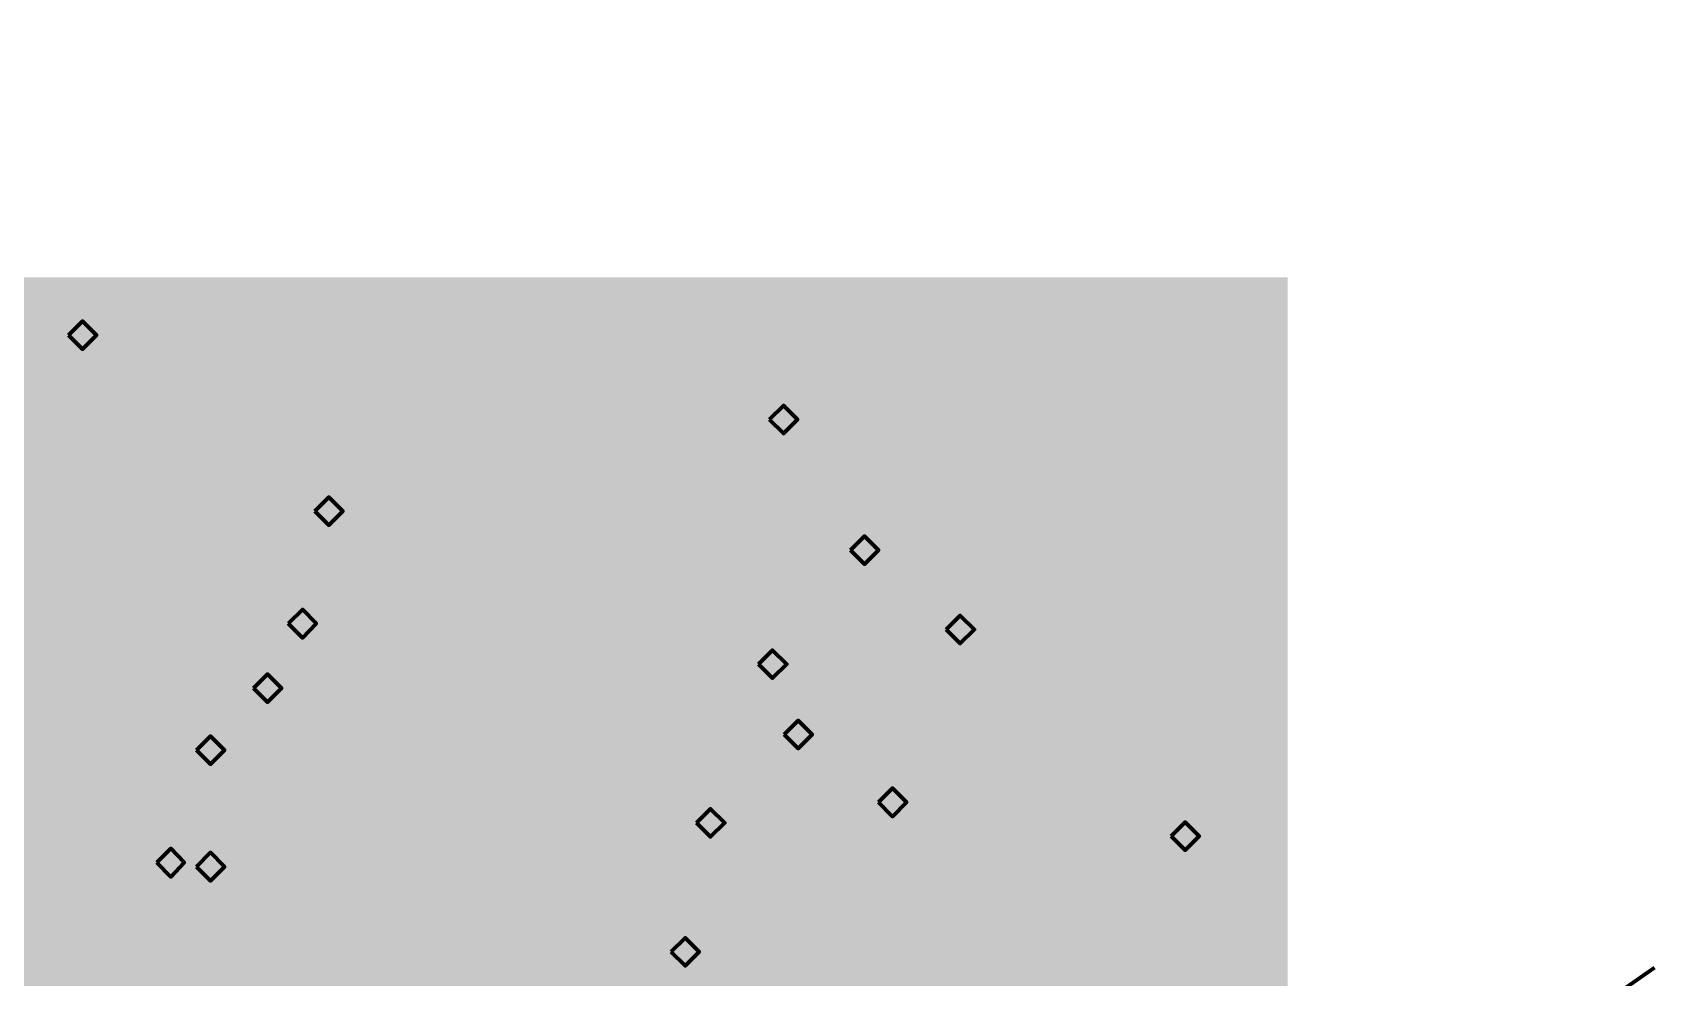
# Model space of a CAD drawing. Header units: inches. Extents: x 0 to 458, y -2 to 321.
# Drawn here: x 294.5 to 458, y 225.6 to 320.8 of the extents above; entities that cross this region are included whole.
import ezdxf

# ---------------------------------------------------------------- set-up
doc = ezdxf.new("R2010")
doc.units = ezdxf.units.IN
doc.header["$MEASUREMENT"] = 0
doc.layers.add('H', color=7, linetype='CONTINUOUS', lineweight=100)
doc.layers.add('P', color=250, linetype='CONTINUOUS', lineweight=100)

msp = doc.modelspace()

# ---------------------------------------------------------------- hatches: boundary and pattern name
at = {"layer": 'H', "linetype": 'Continuous'}
for color, points in [(7, [(-0.17, 296.17), (421, 296.17), (421, -1.83), (-0.17, -1.83)]), (0, [(298.08, 290.33), (299.5, 288.92), (300.92, 290.33), (299.5, 291.75)]), (0, [(302, 288.17), (301.92, 287.67), (301.67, 287.33), (301.33, 287.08), (300.83, 286.92), (300.25, 287), (299.83, 287.17), (299.83, 287.67), (299.92, 287.67), (300, 287.58), (300.25, 287.5), (300.5, 287.42), (300.83, 287.33), (301.08, 287.42), (301.33, 287.58), (301.5, 287.83), (301.5, 288.17), (301.5, 288.5), (301.33, 288.75), (301.08, 288.83), (300.75, 288.92), (300.33, 288.83), (300, 288.83), (300, 290.67), (302, 290.67), (302, 290.25), (300.5, 290.25), (300.5, 289.25), (300.67, 289.33), (300.83, 289.33), (301.25, 289.25), (301.67, 289.08), (301.92, 288.75), (302, 288.17), (304.25, 289.83), (304.08, 290.25), (303.67, 290.42), (303.25, 290.25), (303.08, 289.83), (303.17, 289.58), (303.42, 289.33), (303.67, 289.25), (303.92, 289.08), (304.25, 289.42), (304.25, 289.83), (302, 288.17), (304.33, 288), (304.25, 288.33), (303.92, 288.67), (303.67, 288.75), (303.42, 288.83), (303.08, 288.5), (303, 288.08), (303.17, 287.5), (303.67, 287.33), (304.17, 287.5), (304.33, 288), (302, 288.17), (303.67, 286.92), (303.17, 287), (302.83, 287.25), (302.58, 287.58), (302.5, 288), (302.67, 288.58), (303.08, 289), (302.67, 289.33), (302.58, 289.83), (302.92, 290.5), (303.67, 290.75), (304.5, 290.5), (304.75, 289.83), (304.67, 289.33), (304.25, 289), (304.67, 288.58), (304.83, 288.08), (304.5, 287.25), (303.67, 286.92), (302, 288.17), (306.08, 287), (305.5, 287), (305.5, 287.75), (306.08, 287.75), (306.08, 287), (302, 288.17), (309.17, 288.25), (309.08, 287.67), (308.83, 287.25), (308.5, 287), (308, 286.92), (307.58, 287), (307.25, 287.25), (306.92, 287.83), (306.83, 288.67), (306.92, 289.5), (307.25, 290.17), (307.75, 290.58), (308.5, 290.75), (308.67, 290.75), (308.92, 290.67), (308.92, 290.25), (308.83, 290.25), (308.67, 290.33), (308.42, 290.33), (307.67, 290), (307.33, 289.08), (307.67, 289.33), (308.08, 289.33), (308.5, 289.33), (308.83, 289.17), (309.08, 288.75), (309.17, 288.25), (302, 288.17), (308.67, 288.17), (308.67, 288.58), (308.42, 288.83), (308.25, 288.92), (308, 289), (307.67, 288.92), (307.33, 288.75), (307.33, 288.67), (307.33, 288.5), (307.42, 287.92), (307.58, 287.58), (307.83, 287.42), (308, 287.33), (308.5, 287.58), (308.67, 288.17), (302, 288.17), (310.67, 290.33), (310.33, 290.33), (310.08, 290.25), (309.92, 290.08), (309.75, 290), (309.75, 290.5), (310.17, 290.67), (310.67, 290.75), (311.08, 290.75), (311.42, 290.58), (311.67, 290.25), (311.75, 289.92), (311.58, 289.33), (311.08, 289.08), (311.08, 289), (311.33, 288.92), (311.58, 288.75), (311.75, 288.5), (311.83, 288.08), (311.75, 287.67), (311.5, 287.25), (311.08, 287), (310.58, 286.92), (310.08, 287), (309.58, 287.17), (309.58, 287.67), (309.67, 287.67), (310.08, 287.5), (310.58, 287.33), (310.92, 287.42), (311.17, 287.58), (311.25, 287.83), (311.33, 288.17), (311.25, 288.5), (311.08, 288.67), (310.83, 288.75), (310.58, 288.83), (310.33, 288.83), (310.33, 289.25), (310.5, 289.25), (311.08, 289.33), (311.25, 289.83), (311.25, 290.08), (311.08, 290.25), (310.83, 290.33), (310.67, 290.33)]), (0, [(372.58, 284.25), (372.5, 283.75), (372.33, 283.33), (371.92, 283.08), (371.42, 283), (370.92, 283), (370.42, 283.17), (370.42, 283.67), (370.5, 283.67), (370.67, 283.58), (370.83, 283.5), (371.17, 283.42), (371.42, 283.42), (371.67, 283.42), (371.92, 283.67), (372.08, 283.92), (372.08, 284.25), (372.08, 284.58), (371.92, 284.75), (371.67, 284.92), (371.33, 284.92), (370.92, 284.92), (370.58, 284.83), (370.58, 286.75), (372.58, 286.75), (372.58, 286.25), (371.08, 286.25), (371.08, 285.33), (371.25, 285.33), (371.42, 285.33), (371.83, 285.25), (372.25, 285.08), (372.5, 284.75), (372.58, 284.25), (374.92, 285.83), (374.75, 286.25), (374.25, 286.42), (373.83, 286.33), (373.67, 285.92), (373.75, 285.58), (374, 285.33), (374.25, 285.25), (374.5, 285.17), (374.83, 285.5), (374.92, 285.83), (372.58, 284.25), (374.92, 284), (374.83, 284.42), (374.5, 284.67), (374.33, 284.75), (374, 284.92), (373.67, 284.58), (373.58, 284.08), (373.75, 283.58), (374.25, 283.33), (374.75, 283.5), (374.92, 284), (372.58, 284.25), (374.25, 283), (373.75, 283.08), (373.42, 283.25), (373.17, 283.67), (373.08, 284.08), (373.25, 284.58), (373.67, 285), (373.33, 285.33), (373.17, 285.83), (373.5, 286.5), (374.25, 286.83), (375.08, 286.5), (375.33, 285.83), (375.25, 285.42), (374.83, 285), (375.33, 284.67), (375.5, 284.08), (375.08, 283.25), (374.25, 283), (372.58, 284.25), (376.67, 283.08), (376.08, 283.08), (376.08, 283.75), (376.67, 283.75), (376.67, 283.08), (372.58, 284.25), (379.83, 284.33), (379.42, 284.33), (379.42, 283.08), (378.92, 283.08), (378.92, 284.33), (377.33, 284.33), (377.33, 284.83), (378.92, 286.75), (379.42, 286.75), (379.42, 284.67), (379.83, 284.67), (379.83, 284.33), (372.58, 284.25), (378.92, 284.67), (378.92, 286.17), (377.67, 284.67), (378.92, 284.67), (372.58, 284.25), (382, 285.25), (381.92, 285.83), (381.75, 286.17), (381.5, 286.33), (381.33, 286.42), (380.83, 286.17), (380.67, 285.58), (380.67, 285.17), (380.92, 284.92), (381.08, 284.83), (381.33, 284.75), (381.67, 284.83), (382, 285), (382, 285.08), (382, 285.25), (372.58, 284.25), (380.17, 285.5), (380.25, 286.08), (380.5, 286.42), (380.83, 286.67), (381.33, 286.75), (381.75, 286.67), (382.08, 286.5), (382.42, 285.92), (382.5, 285.08), (382.42, 284.25), (382.08, 283.58), (381.58, 283.17), (380.83, 283), (380.67, 283), (380.42, 283), (380.42, 283.5), (380.5, 283.5), (380.67, 283.42), (380.92, 283.42), (381.67, 283.75), (382, 284.67), (381.67, 284.42), (381.25, 284.42), (380.83, 284.42), (380.5, 284.58), (380.25, 285), (380.17, 285.5)]), (0, [(368.75, 281.83), (370.17, 280.42), (371.58, 281.83), (370.17, 283.25)]), (0, [(326.92, 275.08), (326.75, 274.58), (326.5, 274.17), (326.17, 273.92), (325.75, 273.83), (325.25, 273.92), (324.92, 274.17), (324.58, 274.67), (324.5, 275.5), (324.58, 276.33), (324.92, 277), (325.42, 277.42), (326.17, 277.58), (326.42, 277.58), (326.58, 277.58), (326.58, 277.08), (326.33, 277.17), (326.08, 277.17), (325.33, 276.92), (325, 276), (325.33, 276.17), (325.75, 276.25), (326.17, 276.17), (326.5, 276), (326.75, 275.58), (326.92, 275.08), (326.42, 275.08), (326.33, 275.42), (326.17, 275.67), (325.92, 275.75), (325.67, 275.83), (325.33, 275.75), (325, 275.58), (325, 275.5), (325, 275.42), (325.08, 274.75), (325.25, 274.42), (325.5, 274.25), (325.75, 274.17), (326.17, 274.42), (326.42, 275.08), (326.92, 275.08), (329.58, 275.75), (329.33, 274.25), (328.42, 273.83), (327.58, 274.25), (327.25, 275.67), (327.58, 277.17), (328.42, 277.58), (329.33, 277.17), (329.58, 275.75), (326.92, 275.08), (329, 274.58), (329.08, 275.08), (329.08, 275.75), (329.08, 276.33), (329, 276.83), (328.75, 277.08), (328.42, 277.17), (328.08, 277.08), (327.92, 276.83), (327.75, 276.33), (327.75, 275.67), (327.75, 275.08), (327.92, 274.58), (328.08, 274.33), (328.42, 274.17), (328.75, 274.33), (329, 274.58), (326.92, 275.08), (330.83, 273.92), (330.25, 273.92), (330.25, 274.58), (330.83, 274.58), (330.83, 273.92), (326.92, 275.08), (333.92, 275.75), (333.67, 274.25), (332.75, 273.83), (331.83, 274.25), (331.58, 275.67), (331.83, 277.17), (332.75, 277.58), (333.67, 277.17), (333.92, 275.75), (326.92, 275.08), (333.25, 274.58), (333.42, 275.08), (333.42, 275.75), (333.42, 276.33), (333.25, 276.83), (333.08, 277.08), (332.75, 277.17), (332.42, 277.08), (332.17, 276.83), (332.08, 276.33), (332.08, 275.67), (332.08, 275.08), (332.17, 274.58), (332.42, 274.33), (332.75, 274.17), (333.08, 274.33), (333.25, 274.58), (326.92, 275.08), (336.5, 273.92), (334.67, 273.92), (334.67, 274.25), (335.33, 274.25), (335.33, 276.67), (334.67, 276.67), (334.67, 277), (335.25, 277.17), (335.42, 277.58), (335.83, 277.58), (335.83, 274.25), (336.5, 274.25), (336.5, 273.92)]), (0, [(322.92, 272.58), (324.33, 271.17), (325.75, 272.58), (324.33, 274)]), (0, [(380.83, 271.17), (380.75, 270.67), (380.5, 270.25), (380.17, 270), (379.58, 269.92), (379.08, 269.92), (378.67, 270.08), (378.67, 270.58), (378.83, 270.5), (379.08, 270.42), (379.33, 270.33), (379.58, 270.33), (379.92, 270.33), (380.17, 270.5), (380.25, 270.83), (380.33, 271.17), (380.25, 271.42), (380.17, 271.67), (379.83, 271.83), (379.5, 271.83), (379.17, 271.83), (378.83, 271.75), (378.83, 273.67), (380.83, 273.67), (380.83, 273.17), (379.25, 273.17), (379.25, 272.25), (379.42, 272.25), (379.58, 272.25), (380.08, 272.17), (380.5, 272), (380.75, 271.67), (380.83, 271.17), (383.17, 272.08), (383.08, 272.75), (382.92, 273.08), (382.67, 273.25), (382.42, 273.33), (381.92, 273.08), (381.75, 272.42), (381.83, 272.08), (382, 271.83), (382.25, 271.75), (382.5, 271.67), (382.83, 271.75), (383.17, 271.92), (383.17, 272), (383.17, 272.08), (380.83, 271.17), (381.25, 272.42), (381.33, 272.92), (381.58, 273.33), (382, 273.58), (382.42, 273.67), (382.92, 273.58), (383.25, 273.33), (383.58, 272.83), (383.67, 272), (383.58, 271.17), (383.25, 270.5), (382.75, 270.08), (382, 269.92), (381.83, 269.92), (381.58, 269.92), (381.58, 270.42), (381.83, 270.33), (382.08, 270.33), (382.83, 270.67), (383.17, 271.58), (382.75, 271.33), (382.42, 271.25), (382, 271.33), (381.67, 271.5), (381.33, 271.92), (381.25, 272.42), (380.83, 271.17), (384.92, 270), (384.33, 270), (384.33, 270.67), (384.92, 270.67), (384.92, 270), (380.83, 271.17), (387.92, 270), (385.67, 270), (385.67, 270.5), (386.17, 270.92), (386.58, 271.33), (387.17, 272.08), (387.33, 272.67), (387.25, 272.92), (387.08, 273.17), (386.92, 273.25), (386.67, 273.25), (386.42, 273.25), (386.17, 273.17), (385.92, 273.08), (385.83, 273), (385.75, 273), (385.75, 273.5), (386.17, 273.67), (386.75, 273.67), (387.5, 273.42), (387.83, 272.67), (387.75, 272.33), (387.58, 272), (387.42, 271.67), (387.08, 271.33), (386.58, 270.83), (386.17, 270.42), (387.92, 270.42), (387.92, 270), (380.83, 271.17), (390.83, 271.25), (390.33, 271.25), (390.33, 270), (389.92, 270), (389.92, 271.25), (388.25, 271.25), (388.25, 271.75), (389.92, 273.67), (390.33, 273.67), (390.33, 271.58), (390.83, 271.58), (390.83, 271.25), (380.83, 271.17), (389.92, 271.58), (389.92, 273.08), (388.67, 271.58), (389.92, 271.58)]), (0, [(376.92, 268.67), (378.33, 267.25), (379.75, 268.67), (378.33, 270.08)]), (0, [(324.25, 263.75), (324.08, 263.25), (323.83, 262.83), (323.5, 262.58), (323.08, 262.5), (322.58, 262.58), (322.25, 262.83), (321.92, 263.33), (321.83, 264.17), (321.92, 265), (322.25, 265.67), (322.75, 266.08), (323.5, 266.25), (323.75, 266.25), (323.92, 266.25), (323.92, 265.75), (323.67, 265.83), (323.42, 265.83), (322.67, 265.58), (322.33, 264.67), (322.67, 264.83), (323.08, 264.92), (323.5, 264.83), (323.83, 264.67), (324.08, 264.25), (324.25, 263.75), (323.75, 263.75), (323.67, 264.08), (323.5, 264.33), (323.25, 264.42), (323, 264.5), (322.67, 264.42), (322.33, 264.25), (322.33, 264.17), (322.33, 264.08), (322.42, 263.42), (322.58, 263.08), (322.83, 262.92), (323.08, 262.83), (323.5, 263.08), (323.75, 263.75), (324.25, 263.75), (326.92, 264.42), (326.67, 262.92), (325.75, 262.5), (324.92, 262.92), (324.58, 264.33), (324.92, 265.83), (325.75, 266.25), (326.67, 265.83), (326.92, 264.42), (324.25, 263.75), (326.33, 263.25), (326.42, 263.75), (326.42, 264.42), (326.42, 265), (326.33, 265.5), (326.08, 265.75), (325.75, 265.83), (325.42, 265.75), (325.25, 265.5), (325.08, 265), (325.08, 264.33), (325.08, 263.75), (325.25, 263.25), (325.42, 263), (325.75, 262.83), (326.08, 263), (326.33, 263.25), (324.25, 263.75), (328.17, 262.58), (327.58, 262.58), (327.58, 263.25), (328.17, 263.25), (328.17, 262.58), (324.25, 263.75), (331.08, 262.58), (329.25, 262.58), (329.25, 262.92), (329.92, 262.92), (329.92, 265.33), (329.25, 265.33), (329.25, 265.67), (329.83, 265.83), (330, 266.25), (330.42, 266.25), (330.42, 262.92), (331.08, 262.92), (331.08, 262.58), (324.25, 263.75), (333.5, 264.67), (333.42, 265.33), (333.25, 265.67), (333, 265.83), (332.83, 265.92), (332.33, 265.67), (332.17, 265), (332.17, 264.67), (332.42, 264.42), (332.58, 264.33), (332.83, 264.25), (333.17, 264.33), (333.5, 264.5), (333.5, 264.58), (333.5, 264.67), (324.25, 263.75), (331.67, 265), (331.75, 265.5), (332, 265.92), (332.33, 266.17), (332.83, 266.25), (333.25, 266.17), (333.58, 265.92), (333.92, 265.42), (334, 264.58), (333.92, 263.75), (333.58, 263.08), (333.08, 262.58), (332.33, 262.5), (332.17, 262.5), (331.92, 262.5), (331.92, 263), (332, 263), (332.17, 262.92), (332.42, 262.92), (333.17, 263.25), (333.5, 264.08), (333.17, 263.92), (332.75, 263.83), (332.33, 263.92), (332, 264.08), (331.75, 264.5), (331.67, 265)]), (0, [(390.5, 263.08), (390.42, 262.58), (390.17, 262.17), (389.75, 261.92), (389.25, 261.83), (388.75, 261.92), (388.25, 262.08), (388.25, 262.58), (388.33, 262.58), (388.5, 262.5), (388.75, 262.42), (389, 262.33), (389.25, 262.25), (389.5, 262.33), (389.75, 262.5), (389.92, 262.75), (390, 263.08), (389.92, 263.42), (389.75, 263.58), (389.5, 263.75), (389.17, 263.75), (388.75, 263.75), (388.42, 263.67), (388.42, 265.58), (390.42, 265.58), (390.42, 265.17), (388.92, 265.17), (388.92, 264.17), (389.08, 264.17), (389.25, 264.17), (389.75, 264.17), (390.08, 264), (390.33, 263.67), (390.5, 263.08), (392.75, 264.08), (392.75, 264.67), (392.5, 265.08), (392.33, 265.25), (392.08, 265.25), (391.58, 265), (391.42, 264.42), (391.5, 264), (391.67, 263.75), (391.83, 263.67), (392.08, 263.67), (392.5, 263.67), (392.75, 263.83), (392.75, 263.92), (392.75, 264.08), (390.5, 263.08), (390.92, 264.42), (391, 264.92), (391.25, 265.33), (391.58, 265.58), (392.08, 265.67), (392.5, 265.58), (392.92, 265.33), (393.17, 264.83), (393.25, 264), (393.17, 263.08), (392.92, 262.42), (392.33, 262), (391.67, 261.83), (391.42, 261.83), (391.25, 261.92), (391.25, 262.33), (391.42, 262.33), (391.67, 262.25), (392.5, 262.58), (392.75, 263.5), (392.42, 263.33), (392, 263.25), (391.67, 263.25), (391.33, 263.5), (391, 263.83), (390.92, 264.42), (390.5, 263.08), (394.58, 261.92), (394, 261.92), (394, 262.58), (394.58, 262.58), (394.58, 261.92), (390.5, 263.08), (397.08, 264.75), (396.92, 265.17), (396.42, 265.33), (396, 265.17), (395.83, 264.75), (395.92, 264.42), (396.17, 264.25), (396.42, 264.08), (396.67, 264), (397, 264.33), (397.08, 264.75), (390.5, 263.08), (397.08, 262.92), (397, 263.25), (396.67, 263.5), (396.5, 263.67), (396.17, 263.75), (395.83, 263.42), (395.75, 263), (395.92, 262.42), (396.42, 262.17), (396.92, 262.42), (397.08, 262.92), (390.5, 263.08), (396.42, 261.83), (395.92, 261.92), (395.58, 262.17), (395.33, 262.5), (395.25, 262.92), (395.42, 263.5), (395.83, 263.92), (395.42, 264.25), (395.33, 264.67), (395.67, 265.42), (396.42, 265.67), (397.25, 265.42), (397.5, 264.75), (397.42, 264.25), (397, 263.83), (397.5, 263.5), (397.58, 262.92), (397.25, 262.17), (396.42, 261.83), (390.5, 263.08), (399.83, 264.75), (399.67, 265.17), (399.17, 265.33), (398.75, 265.17), (398.58, 264.75), (398.67, 264.42), (398.92, 264.25), (399.17, 264.08), (399.42, 264), (399.75, 264.33), (399.83, 264.75), (390.5, 263.08), (399.92, 262.92), (399.75, 263.25), (399.42, 263.5), (399.25, 263.67), (398.92, 263.75), (398.58, 263.42), (398.5, 263), (398.67, 262.42), (399.17, 262.17), (399.67, 262.42), (399.92, 262.92), (390.5, 263.08), (399.17, 261.83), (398.67, 261.92), (398.33, 262.17), (398.08, 262.5), (398, 262.92), (398.17, 263.5), (398.58, 263.92), (398.25, 264.25), (398.08, 264.67), (398.42, 265.42), (399.17, 265.67), (400, 265.42), (400.33, 264.75), (400.17, 264.25), (399.75, 263.83), (400.25, 263.5), (400.42, 262.92), (400.08, 262.17), (399.17, 261.83)]), (0, [(320.25, 261.25), (321.67, 259.83), (323.08, 261.25), (321.67, 262.67)]), (0, [(371.58, 259.58), (371.5, 259.08), (371.25, 258.67), (370.83, 258.42), (370.33, 258.33), (369.83, 258.42), (369.33, 258.5), (369.33, 259.08), (369.42, 259.08), (369.58, 259), (369.83, 258.83), (370.08, 258.75), (370.33, 258.75), (370.58, 258.83), (370.83, 259), (371, 259.25), (371.08, 259.58), (371, 259.92), (370.83, 260.08), (370.58, 260.25), (370.25, 260.25), (369.83, 260.25), (369.5, 260.17), (369.5, 262.08), (371.5, 262.08), (371.5, 261.67), (370, 261.67), (370, 260.67), (370.17, 260.67), (370.33, 260.67), (370.83, 260.67), (371.17, 260.42), (371.42, 260.08), (371.58, 259.58), (373.83, 260.58), (373.83, 261.17), (373.58, 261.5), (373.42, 261.67), (373.17, 261.75), (372.67, 261.5), (372.5, 260.92), (372.5, 260.5), (372.75, 260.25), (372.92, 260.17), (373.17, 260.17), (373.5, 260.17), (373.83, 260.33), (373.83, 260.42), (373.83, 260.58), (371.58, 259.58), (372, 260.92), (372.08, 261.42), (372.33, 261.83), (372.67, 262.08), (373.17, 262.17), (373.58, 262.08), (373.92, 261.83), (374.25, 261.25), (374.33, 260.5), (374.25, 259.58), (373.92, 258.92), (373.42, 258.5), (372.75, 258.33), (372.5, 258.33), (372.33, 258.42), (372.33, 258.83), (372.5, 258.83), (372.75, 258.75), (373.5, 259.08), (373.83, 260), (373.5, 259.75), (373.08, 259.75), (372.75, 259.75), (372.42, 259.92), (372.08, 260.33), (372, 260.92), (371.58, 259.58), (375.67, 258.42), (375, 258.42), (375, 259.08), (375.67, 259.08), (375.67, 258.42), (371.58, 259.58), (378.58, 259.58), (378.5, 259.08), (378.33, 258.67), (377.92, 258.42), (377.42, 258.33), (376.92, 258.42), (376.42, 258.5), (376.42, 259.08), (376.5, 259.08), (376.67, 259), (376.83, 258.83), (377.17, 258.75), (377.42, 258.75), (377.67, 258.83), (377.92, 259), (378.08, 259.25), (378.08, 259.58), (378.08, 259.92), (377.92, 260.08), (377.67, 260.25), (377.33, 260.25), (376.92, 260.25), (376.58, 260.17), (376.58, 262.08), (378.58, 262.08), (378.58, 261.67), (377.08, 261.67), (377.08, 260.67), (377.25, 260.67), (377.42, 260.67), (377.83, 260.67), (378.25, 260.42), (378.5, 260.08), (378.58, 259.58), (371.58, 259.58), (381.5, 259.67), (381.08, 259.67), (381.08, 258.42), (380.58, 258.42), (380.58, 259.67), (379, 259.67), (379, 260.17), (380.67, 262.08), (381.08, 262.08), (381.08, 260.08), (381.5, 260.08), (381.5, 259.67), (371.58, 259.58), (380.58, 260.08), (380.58, 261.5), (379.33, 260.08), (380.58, 260.08)]), (0, [(386.58, 260.67), (388, 259.25), (389.42, 260.67), (388, 262.08)]), (0, [(367.67, 257.17), (369.08, 255.75), (370.5, 257.17), (369.08, 258.58)]), (0, [(320.75, 255.67), (320.75, 255.42), (320.67, 255.17), (320.58, 254.92), (320.42, 254.75), (320.25, 254.58), (320.08, 254.5), (319.83, 254.42), (319.58, 254.42), (319.33, 254.42), (319.17, 254.5), (318.75, 254.75), (318.58, 255), (318.5, 255.25), (318.42, 255.67), (318.42, 255.83), (318.42, 256.08), (318.42, 256.33), (318.42, 256.58), (318.5, 257), (318.58, 257.33), (318.75, 257.67), (319, 257.92), (319.33, 258.08), (319.67, 258.17), (320, 258.25), (320.25, 258.25), (320.42, 258.17), (320.42, 257.75), (320.25, 257.75), (320, 257.83), (319.75, 257.75), (319.58, 257.75), (319.25, 257.5), (319.08, 257.33), (319, 257.08), (318.92, 256.83), (318.92, 256.58), (319.25, 256.75), (319.67, 256.83), (320, 256.83), (320.17, 256.75), (320.33, 256.58), (320.5, 256.42), (320.67, 256.25), (320.75, 256), (320.75, 255.67), (320.25, 255.67), (320.25, 255.92), (320.17, 256.08), (320, 256.33), (319.83, 256.42), (319.58, 256.42), (319.25, 256.42), (318.92, 256.25), (318.92, 256.17), (318.92, 256), (318.92, 255.67), (318.92, 255.42), (319, 255.17), (319.17, 255), (319.33, 254.83), (319.58, 254.83), (319.83, 254.92), (320.08, 255), (320.25, 255.33), (320.25, 255.67), (320.75, 255.67), (323.5, 256.33), (323.5, 256.08), (323.5, 255.83), (323.42, 255.5), (323.33, 255.17), (323.17, 254.92), (323, 254.67), (322.83, 254.5), (322.58, 254.42), (322.33, 254.42), (322, 254.42), (321.75, 254.5), (321.58, 254.67), (321.42, 254.92), (321.33, 255.17), (321.25, 255.5), (321.17, 255.92), (321.17, 256.08), (321.17, 256.33), (321.17, 256.58), (321.17, 256.75), (321.25, 257.17), (321.33, 257.5), (321.42, 257.75), (321.58, 258), (321.75, 258.08), (322, 258.17), (322.33, 258.25), (322.58, 258.17), (322.83, 258.08), (323, 258), (323.17, 257.75), (323.33, 257.5), (323.42, 257.17), (323.5, 256.75), (323.5, 256.58), (323.5, 256.33), (320.75, 255.67), (322.83, 255.25), (322.92, 255.42), (322.92, 255.67), (323, 256), (323, 256.33), (323, 256.67), (322.92, 257), (322.92, 257.25), (322.83, 257.42), (322.67, 257.75), (322.5, 257.83), (322.33, 257.83), (322, 257.75), (321.75, 257.42), (321.67, 257.25), (321.67, 257), (321.67, 256.67), (321.67, 256.33), (321.67, 256), (321.67, 255.67), (321.67, 255.42), (321.75, 255.25), (322, 254.92), (322.08, 254.83), (322.33, 254.83), (322.67, 254.92), (322.83, 255.25), (320.75, 255.67), (324.75, 254.5), (324.17, 254.5), (324.17, 255.17), (324.75, 255.17), (324.75, 254.5), (320.75, 255.67), (327.75, 254.5), (325.5, 254.5), (325.5, 255), (325.75, 255.25), (326, 255.42), (326.17, 255.67), (326.42, 255.92), (326.58, 256.08), (326.75, 256.33), (326.92, 256.5), (327, 256.67), (327.08, 256.92), (327.17, 257.17), (327.08, 257.5), (326.92, 257.67), (326.75, 257.75), (326.5, 257.83), (326.25, 257.75), (326, 257.67), (325.75, 257.58), (325.58, 257.5), (325.58, 258), (325.75, 258.08), (326, 258.17), (326.25, 258.25), (326.5, 258.25), (326.75, 258.25), (327, 258.17), (327.33, 258), (327.58, 257.67), (327.58, 257.42), (327.67, 257.25), (327.58, 256.83), (327.42, 256.5), (327.25, 256.17), (326.92, 255.83), (326.67, 255.58), (326.42, 255.33), (326.17, 255.08), (326, 254.92), (327.75, 254.92), (327.75, 254.5)]), (0, [(316.75, 254.75), (318.17, 253.33), (319.58, 254.75), (318.17, 256.17)]), (0, [(374.25, 252.58), (374.17, 252.08), (373.92, 251.67), (373.5, 251.42), (373.08, 251.33), (372.67, 251.42), (372.25, 251.67), (372, 252.17), (371.83, 253), (372, 253.83), (372.25, 254.5), (372.75, 254.92), (373.5, 255.08), (373.75, 255.08), (373.92, 255.08), (373.92, 254.58), (373.75, 254.67), (373.42, 254.67), (372.75, 254.42), (372.42, 253.5), (372.75, 253.67), (373.17, 253.75), (373.5, 253.67), (373.83, 253.5), (374.17, 253.08), (374.25, 252.58), (373.75, 252.58), (373.67, 252.92), (373.5, 253.17), (373.25, 253.33), (373, 253.33), (372.67, 253.25), (372.42, 253.08), (372.33, 253), (372.33, 252.92), (372.42, 252.25), (372.67, 251.92), (372.83, 251.75), (373.08, 251.67), (373.58, 251.92), (373.75, 252.58), (374.25, 252.58), (377, 253.25), (376.67, 251.75), (375.83, 251.33), (374.92, 251.75), (374.67, 253.25), (374.92, 254.67), (375.83, 255.08), (376.67, 254.67), (377, 253.25), (374.25, 252.58), (376.33, 252.08), (376.42, 252.58), (376.5, 253.25), (376.42, 253.83), (376.33, 254.33), (376.17, 254.58), (375.83, 254.75), (375.5, 254.58), (375.25, 254.33), (375.17, 253.83), (375.17, 253.25), (375.17, 252.58), (375.25, 252.08), (375.42, 251.83), (375.83, 251.75), (376.17, 251.83), (376.33, 252.08), (374.25, 252.58), (378.25, 251.42), (377.67, 251.42), (377.67, 252.08), (378.25, 252.08), (378.25, 251.42), (374.25, 252.58), (381.08, 251.42), (379.33, 251.42), (379.33, 251.75), (380, 251.75), (380, 254.25), (379.33, 254.25), (379.33, 254.58), (379.83, 254.67), (380.08, 255.08), (380.42, 255.08), (380.42, 251.75), (381.08, 251.75), (381.08, 251.42), (374.25, 252.58), (383.83, 251.42), (382.08, 251.42), (382.08, 251.75), (382.75, 251.75), (382.75, 254.25), (382.08, 254.25), (382.08, 254.58), (382.58, 254.67), (382.83, 255.08), (383.17, 255.08), (383.17, 251.75), (383.83, 251.75), (383.83, 251.42)]), (0, [(315, 249.42), (315, 249.17), (314.92, 248.92), (314.83, 248.75), (314.67, 248.5), (314.5, 248.42), (314.33, 248.25), (314.08, 248.25), (313.92, 248.17), (313.67, 248.25), (313.42, 248.25), (313.08, 248.5), (312.92, 248.75), (312.75, 249.08), (312.67, 249.42), (312.67, 249.67), (312.67, 249.92), (312.67, 250.08), (312.67, 250.33), (312.75, 250.75), (312.92, 251.08), (313.08, 251.42), (313.33, 251.67), (313.58, 251.83), (313.92, 252), (314.33, 252), (314.5, 252), (314.75, 251.92), (314.75, 251.5), (314.67, 251.5), (314.5, 251.58), (314.25, 251.58), (314, 251.58), (313.83, 251.5), (313.5, 251.25), (313.33, 251.08), (313.25, 250.92), (313.17, 250.67), (313.17, 250.33), (313.5, 250.5), (313.92, 250.58), (314.33, 250.58), (314.5, 250.5), (314.67, 250.42), (314.83, 250.25), (314.92, 250), (315, 249.75), (315, 249.42), (314.5, 249.42), (314.5, 249.67), (314.5, 249.83), (314.25, 250.08), (314.08, 250.17), (313.83, 250.17), (313.5, 250.17), (313.17, 250), (313.17, 249.92), (313.17, 249.75), (313.17, 249.42), (313.25, 249.17), (313.33, 248.92), (313.42, 248.83), (313.67, 248.67), (313.92, 248.58), (314.17, 248.67), (314.33, 248.83), (314.5, 249.08), (314.5, 249.42), (315, 249.42), (317.58, 248.25), (315.75, 248.25), (315.75, 248.67), (316.42, 248.67), (316.42, 251.08), (315.75, 251.08), (315.75, 251.42), (316.08, 251.42), (316.33, 251.5), (316.5, 251.67), (316.5, 251.92), (316.92, 251.92), (316.92, 248.67), (317.58, 248.67), (317.58, 248.25), (315, 249.42), (319, 248.25), (318.42, 248.25), (318.42, 249), (319, 249), (319, 248.25), (315, 249.42), (320.75, 251.58), (320.5, 251.58), (320.25, 251.5), (320.08, 251.33), (319.92, 251.25), (319.83, 251.25), (319.83, 251.75), (320.08, 251.83), (320.33, 251.92), (320.58, 252), (320.83, 252), (321.08, 252), (321.25, 251.92), (321.58, 251.83), (321.83, 251.5), (321.92, 251.33), (321.92, 251.08), (321.83, 250.83), (321.75, 250.58), (321.5, 250.42), (321.25, 250.33), (321.25, 250.25), (321.5, 250.17), (321.75, 250), (321.92, 249.75), (322, 249.58), (322, 249.33), (322, 249.08), (321.92, 248.92), (321.67, 248.5), (321.5, 248.42), (321.25, 248.25), (321.08, 248.25), (320.75, 248.17), (320.5, 248.17), (320.25, 248.25), (320, 248.33), (319.75, 248.42), (319.75, 248.92), (319.83, 248.92), (320, 248.83), (320.25, 248.75), (320.5, 248.67), (320.75, 248.58), (321.08, 248.67), (321.33, 248.83), (321.42, 249.08), (321.5, 249.42), (321.42, 249.75), (321.25, 249.92), (321, 250), (320.75, 250.08), (320.5, 250.08), (320.5, 250.42), (320.67, 250.42), (321, 250.5), (321.25, 250.58), (321.42, 250.83), (321.42, 251.08), (321.33, 251.33), (321.25, 251.5), (321, 251.58), (320.75, 251.58)]), (0, [(370.25, 250.08), (371.67, 248.67), (373.08, 250.08), (371.67, 251.5)]), (0, [(311, 248.5), (312.42, 247.08), (313.83, 248.5), (312.42, 249.92)]), (0, [(383.75, 245.75), (383.58, 245.17), (383.33, 244.83), (383, 244.5), (382.58, 244.42), (382.08, 244.5), (381.75, 244.75), (381.42, 245.33), (381.33, 246.17), (381.42, 247), (381.75, 247.67), (382.25, 248.08), (383, 248.25), (383.17, 248.25), (383.42, 248.17), (383.42, 247.75), (383.33, 247.75), (383.17, 247.83), (382.92, 247.83), (382.17, 247.5), (381.83, 246.58), (382.17, 246.83), (382.58, 246.83), (383, 246.83), (383.33, 246.67), (383.58, 246.25), (383.75, 245.75), (383.25, 245.67), (383.17, 246.08), (383, 246.33), (382.75, 246.42), (382.5, 246.5), (382.17, 246.42), (381.83, 246.25), (381.83, 246.17), (381.83, 246), (381.92, 245.42), (382.08, 245.08), (382.33, 244.92), (382.58, 244.83), (383, 245.08), (383.25, 245.67), (383.75, 245.75), (386.42, 246.33), (386.17, 244.92), (385.25, 244.42), (384.33, 244.92), (384.08, 246.33), (384.33, 247.83), (385.25, 248.25), (386.17, 247.75), (386.42, 246.33), (383.75, 245.75), (385.83, 245.25), (385.92, 245.67), (385.92, 246.33), (385.92, 247), (385.83, 247.5), (385.58, 247.75), (385.25, 247.83), (384.92, 247.75), (384.75, 247.5), (384.58, 247), (384.58, 246.33), (384.58, 245.75), (384.75, 245.25), (384.92, 245), (385.25, 244.83), (385.58, 244.92), (385.83, 245.25), (383.75, 245.75), (387.67, 244.5), (387.08, 244.5), (387.08, 245.25), (387.67, 245.25), (387.67, 244.5), (383.75, 245.75), (389.42, 247.83), (389.17, 247.83), (388.92, 247.75), (388.75, 247.58), (388.58, 247.5), (388.5, 247.5), (388.5, 248), (389, 248.17), (389.5, 248.25), (389.92, 248.25), (390.25, 248.08), (390.5, 247.75), (390.58, 247.42), (390.42, 246.83), (389.92, 246.58), (389.92, 246.5), (390.17, 246.42), (390.42, 246.25), (390.58, 246), (390.67, 245.58), (390.58, 245.17), (390.33, 244.75), (389.92, 244.5), (389.42, 244.42), (388.92, 244.5), (388.42, 244.67), (388.42, 245.17), (388.5, 245.17), (388.92, 245), (389.42, 244.92), (389.75, 244.92), (390, 245.08), (390.08, 245.33), (390.17, 245.67), (390.08, 246), (389.92, 246.17), (389.67, 246.25), (389.42, 246.33), (389.17, 246.33), (389.17, 246.75), (389.33, 246.75), (389.92, 246.83), (390.08, 247.33), (390.08, 247.58), (389.92, 247.75), (389.67, 247.83), (389.42, 247.83), (383.75, 245.75), (392.92, 247.33), (392.75, 247.75), (392.33, 247.92), (391.92, 247.75), (391.75, 247.33), (391.83, 247.08), (392.08, 246.83), (392.33, 246.75), (392.58, 246.58), (392.92, 246.92), (392.92, 247.33), (383.75, 245.75), (393, 245.5), (392.92, 245.83), (392.58, 246.17), (392.33, 246.25), (392.08, 246.33), (391.75, 246), (391.67, 245.58), (391.83, 245), (392.33, 244.83), (392.83, 245), (393, 245.5), (383.75, 245.75), (392.33, 244.42), (391.83, 244.5), (391.42, 244.75), (391.25, 245.08), (391.17, 245.5), (391.33, 246.08), (391.75, 246.5), (391.33, 246.83), (391.25, 247.33), (391.58, 248), (392.33, 248.25), (393.17, 248), (393.42, 247.33), (393.33, 246.83), (392.92, 246.5), (393.33, 246.08), (393.5, 245.58), (393.17, 244.75), (392.33, 244.42)]), (0, [(365.42, 243.58), (365.33, 243.08), (365.08, 242.67), (364.67, 242.42), (364.25, 242.33), (363.83, 242.42), (363.42, 242.67), (363.17, 243.25), (363, 244), (363.17, 244.92), (363.42, 245.58), (363.92, 246), (364.67, 246.17), (364.92, 246.17), (365.08, 246.08), (365.08, 245.67), (364.92, 245.67), (364.58, 245.75), (363.83, 245.42), (363.5, 244.5), (363.92, 244.67), (364.33, 244.75), (364.67, 244.75), (365, 244.58), (365.33, 244.17), (365.42, 243.58), (364.92, 243.58), (364.83, 244), (364.67, 244.25), (364.42, 244.33), (364.17, 244.33), (363.83, 244.33), (363.5, 244.17), (363.5, 244.08), (363.5, 243.92), (363.58, 243.33), (363.75, 243), (364, 242.83), (364.25, 242.75), (364.75, 243), (364.92, 243.58), (365.42, 243.58), (368.17, 244.25), (367.83, 242.83), (366.92, 242.33), (366.08, 242.83), (365.75, 244.25), (366.08, 245.67), (366.92, 246.17), (367.83, 245.67), (368.17, 244.25), (365.42, 243.58), (367.5, 243.17), (367.58, 243.58), (367.67, 244.25), (367.58, 244.92), (367.5, 245.42), (367.33, 245.67), (366.92, 245.75), (366.58, 245.67), (366.42, 245.33), (366.33, 244.92), (366.25, 244.25), (366.33, 243.58), (366.42, 243.17), (366.58, 242.83), (366.92, 242.75), (367.33, 242.83), (367.5, 243.17), (365.42, 243.58), (369.42, 242.42), (368.83, 242.42), (368.83, 243.17), (369.42, 243.17), (369.42, 242.42), (365.42, 243.58), (371.17, 245.75), (370.92, 245.75), (370.67, 245.67), (370.42, 245.5), (370.25, 245.42), (370.25, 245.92), (370.67, 246.08), (371.17, 246.17), (371.67, 246.08), (372, 246), (372.25, 245.67), (372.33, 245.25), (372.08, 244.75), (371.58, 244.5), (371.58, 244.42), (371.83, 244.33), (372.08, 244.17), (372.33, 243.92), (372.33, 243.5), (372.25, 243.08), (372, 242.67), (371.67, 242.42), (371.17, 242.33), (370.58, 242.42), (370.17, 242.58), (370.17, 243.08), (370.58, 242.92), (371.08, 242.75), (371.42, 242.83), (371.67, 243), (371.83, 243.25), (371.83, 243.58), (371.83, 243.92), (371.67, 244.08), (371.42, 244.17), (371.08, 244.25), (370.92, 244.25), (370.92, 244.58), (371.08, 244.58), (371.58, 244.75), (371.83, 245.25), (371.75, 245.5), (371.58, 245.67), (371.42, 245.75), (371.17, 245.75), (365.42, 243.58), (375.25, 243.58), (375.17, 243.08), (374.92, 242.67), (374.5, 242.42), (374.08, 242.33), (373.67, 242.42), (373.25, 242.67), (373, 243.25), (372.83, 244), (373, 244.92), (373.25, 245.58), (373.75, 246), (374.5, 246.17), (374.75, 246.17), (374.92, 246.08), (374.92, 245.67), (374.75, 245.67), (374.42, 245.75), (373.67, 245.42), (373.33, 244.5), (373.75, 244.67), (374.17, 244.75), (374.5, 244.75), (374.83, 244.58), (375.17, 244.17), (375.25, 243.58), (365.42, 243.58), (374.75, 243.58), (374.67, 244), (374.5, 244.25), (374.25, 244.33), (374, 244.33), (373.67, 244.33), (373.33, 244.17), (373.33, 244.08), (373.33, 243.92), (373.42, 243.33), (373.58, 243), (373.83, 242.83), (374.08, 242.75), (374.58, 243), (374.75, 243.58)]), (0, [(379.75, 243.25), (381.17, 241.83), (382.58, 243.25), (381.17, 244.67)]), (0, [(403.83, 242.33), (403.75, 241.83), (403.5, 241.42), (403.17, 241.17), (402.67, 241.08), (402.25, 241.17), (401.83, 241.42), (401.58, 241.92), (401.5, 242.75), (401.58, 243.58), (401.83, 244.25), (402.42, 244.67), (403.08, 244.83), (403.33, 244.83), (403.5, 244.83), (403.5, 244.33), (403.33, 244.42), (403.08, 244.42), (402.33, 244.17), (402, 243.25), (402.33, 243.42), (402.75, 243.5), (403.08, 243.42), (403.42, 243.25), (403.75, 242.83), (403.83, 242.33), (403.33, 242.33), (403.25, 242.67), (403.08, 242.92), (402.83, 243), (402.58, 243.08), (402.25, 243), (402, 242.83), (402, 242.75), (402, 242.67), (402, 242), (402.25, 241.67), (402.42, 241.5), (402.67, 241.42), (403.17, 241.67), (403.33, 242.33), (403.83, 242.33), (406.58, 243), (406.25, 241.5), (405.42, 241.08), (404.5, 241.5), (404.25, 242.92), (404.5, 244.42), (405.42, 244.83), (406.25, 244.42), (406.58, 243), (403.83, 242.33), (405.92, 241.83), (406, 242.33), (406.08, 243), (406, 243.58), (405.92, 244.08), (405.75, 244.33), (405.42, 244.42), (405.08, 244.33), (404.83, 244.08), (404.75, 243.58), (404.75, 242.92), (404.75, 242.33), (404.83, 241.83), (405.08, 241.58), (405.42, 241.42), (405.75, 241.58), (405.92, 241.83), (403.83, 242.33), (407.83, 241.17), (407.25, 241.17), (407.25, 241.83), (407.83, 241.83), (407.83, 241.17), (403.83, 242.33), (410.83, 242.33), (410.75, 241.83), (410.5, 241.42), (410.08, 241.17), (409.58, 241.08), (409.08, 241.08), (408.67, 241.25), (408.67, 241.75), (408.83, 241.67), (409.08, 241.58), (409.33, 241.5), (409.58, 241.5), (409.92, 241.5), (410.17, 241.67), (410.25, 241.92), (410.33, 242.33), (410.25, 242.58), (410.08, 242.83), (409.83, 242.92), (409.5, 243), (409.08, 243), (408.75, 242.92), (408.75, 244.75), (410.83, 244.75), (410.83, 244.33), (409.25, 244.33), (409.25, 243.42), (409.42, 243.42), (409.58, 243.42), (410.08, 243.33), (410.42, 243.17), (410.75, 242.83), (410.83, 242.33), (403.83, 242.33), (413.58, 241.17), (411.33, 241.17), (411.33, 241.67), (411.83, 242.08), (412.25, 242.5), (412.83, 243.25), (413, 243.83), (412.92, 244.08), (412.75, 244.33), (412.58, 244.42), (412.33, 244.42), (412.08, 244.42), (411.83, 244.33), (411.58, 244.25), (411.5, 244.08), (411.42, 244.08), (411.42, 244.67), (411.83, 244.83), (412.33, 244.83), (413.17, 244.58), (413.5, 243.83), (413.42, 243.5), (413.25, 243.08), (413.08, 242.83), (412.75, 242.5), (412.25, 242), (411.83, 241.58), (413.58, 241.58), (413.58, 241.17)]), (0, [(298.33, 239.67), (298.25, 239.17), (298, 238.75), (297.67, 238.5), (297.17, 238.42), (296.75, 238.5), (296.42, 238.75), (296.08, 239.25), (296, 240.08), (296.08, 240.92), (296.42, 241.58), (296.92, 242), (297.67, 242.17), (297.83, 242.17), (298.08, 242.17), (298.08, 241.67), (298, 241.67), (297.83, 241.75), (297.58, 241.75), (296.83, 241.5), (296.5, 240.58), (296.83, 240.75), (297.25, 240.83), (297.67, 240.75), (298, 240.58), (298.25, 240.17), (298.33, 239.67), (297.83, 239.67), (297.83, 240), (297.58, 240.25), (297.42, 240.42), (297.17, 240.42), (296.83, 240.33), (296.5, 240.17), (296.5, 240.08), (296.5, 240), (296.58, 239.33), (296.75, 239), (297, 238.83), (297.17, 238.75), (297.67, 239), (297.83, 239.67), (298.33, 239.67), (300.92, 238.5), (299.08, 238.5), (299.08, 238.83), (299.75, 238.83), (299.75, 241.33), (299.08, 241.33), (299.08, 241.67), (299.67, 241.75), (299.83, 242.17), (300.25, 242.17), (300.25, 238.83), (300.92, 238.83), (300.92, 238.5), (298.33, 239.67), (302.33, 238.5), (301.75, 238.5), (301.75, 239.17), (302.33, 239.17), (302.33, 238.5), (298.33, 239.67), (304.08, 241.75), (303.83, 241.75), (303.58, 241.67), (303.42, 241.58), (303.25, 241.42), (303.17, 241.42), (303.17, 242), (303.67, 242.17), (304.17, 242.17), (304.58, 242.17), (304.92, 242), (305.17, 241.75), (305.25, 241.33), (305.08, 240.75), (304.58, 240.5), (304.83, 240.42), (305.08, 240.25), (305.25, 239.92), (305.33, 239.58), (305.25, 239.08), (305, 238.75), (304.58, 238.5), (304.08, 238.42), (303.58, 238.42), (303.08, 238.58), (303.08, 239.17), (303.17, 239.17), (303.58, 238.92), (304.08, 238.83), (304.33, 238.83), (304.58, 239), (304.75, 239.25), (304.83, 239.58), (304.75, 239.92), (304.58, 240.08), (304.33, 240.25), (304.08, 240.25), (303.83, 240.25), (303.83, 240.67), (304, 240.67), (304.58, 240.83), (304.75, 241.25), (304.67, 241.5), (304.58, 241.67), (304.33, 241.75), (304.08, 241.75), (298.33, 239.67), (308.17, 239.67), (308.08, 239.17), (307.83, 238.75), (307.5, 238.5), (307, 238.42), (306.58, 238.5), (306.25, 238.75), (305.92, 239.25), (305.83, 240.08), (305.92, 240.92), (306.25, 241.58), (306.75, 242), (307.5, 242.17), (307.67, 242.17), (307.92, 242.17), (307.92, 241.67), (307.83, 241.67), (307.67, 241.75), (307.42, 241.75), (306.67, 241.5), (306.33, 240.58), (306.67, 240.75), (307.08, 240.83), (307.5, 240.75), (307.83, 240.58), (308.08, 240.17), (308.17, 239.67), (298.33, 239.67), (307.67, 239.67), (307.67, 240), (307.42, 240.25), (307.25, 240.42), (307, 240.42), (306.67, 240.33), (306.33, 240.17), (306.33, 240.08), (306.33, 240), (306.42, 239.33), (306.58, 239), (306.83, 238.83), (307, 238.75), (307.5, 239), (307.67, 239.67)]), (0, [(361.42, 241.17), (362.83, 239.75), (364.25, 241.17), (362.83, 242.58)]), (0, [(315, 239.17), (314.92, 238.67), (314.67, 238.25), (314.33, 238), (313.92, 237.92), (313.42, 238), (313.08, 238.25), (312.75, 238.83), (312.67, 239.58), (312.75, 240.5), (313.08, 241.17), (313.58, 241.58), (314.33, 241.75), (314.5, 241.75), (314.75, 241.67), (314.75, 241.25), (314.67, 241.25), (314.5, 241.25), (314.25, 241.33), (313.5, 241), (313.17, 240.08), (313.5, 240.25), (313.92, 240.33), (314.33, 240.33), (314.67, 240.17), (314.92, 239.75), (315, 239.17), (314.5, 239.17), (314.5, 239.58), (314.25, 239.83), (314.08, 239.92), (313.83, 239.92), (313.5, 239.92), (313.17, 239.75), (313.17, 239.67), (313.17, 239.5), (313.25, 238.92), (313.42, 238.58), (313.67, 238.42), (313.92, 238.33), (314.33, 238.58), (314.5, 239.17), (315, 239.17), (317.58, 238), (315.75, 238), (315.75, 238.42), (316.42, 238.42), (316.42, 240.83), (315.75, 240.83), (315.75, 241.17), (316.33, 241.25), (316.5, 241.67), (316.92, 241.67), (316.92, 238.42), (317.58, 238.42), (317.58, 238), (315, 239.17), (319, 238), (318.42, 238), (318.42, 238.75), (319, 238.75), (319, 238), (315, 239.17), (320.75, 241.33), (320.5, 241.33), (320.25, 241.25), (320.08, 241.08), (319.92, 241), (319.83, 241), (319.83, 241.5), (320.33, 241.67), (320.83, 241.75), (321.25, 241.67), (321.58, 241.58), (321.83, 241.25), (321.92, 240.83), (321.75, 240.33), (321.25, 240.08), (321.25, 240), (321.5, 239.92), (321.75, 239.75), (321.92, 239.5), (322, 239.08), (321.92, 238.67), (321.67, 238.25), (321.25, 238), (320.75, 237.92), (320.25, 238), (319.75, 238.17), (319.75, 238.67), (319.83, 238.67), (320.25, 238.5), (320.75, 238.33), (321.08, 238.42), (321.33, 238.58), (321.42, 238.83), (321.5, 239.17), (321.42, 239.5), (321.25, 239.67), (321, 239.75), (320.75, 239.83), (320.5, 239.83), (320.5, 240.17), (320.67, 240.17), (321.25, 240.33), (321.42, 240.83), (321.33, 241.08), (321.25, 241.25), (321, 241.33), (320.75, 241.33), (315, 239.17), (324.67, 238), (322.83, 238), (322.83, 238.42), (323.5, 238.42), (323.5, 240.83), (322.83, 240.83), (322.83, 241.17), (323.42, 241.25), (323.58, 241.67), (324, 241.67), (324, 238.42), (324.67, 238.42), (324.67, 238)]), (0, [(409.25, 239.83), (410.67, 238.42), (412.08, 239.83), (410.67, 241.25)]), (0, [(307, 237.17), (308.42, 235.75), (309.75, 237.17), (308.42, 238.58)]), (0, [(311, 236.75), (312.42, 235.33), (313.83, 236.75), (312.42, 238.17)]), (0, [(362.83, 230.58), (362.75, 230.08), (362.5, 229.67), (362.17, 229.42), (361.67, 229.33), (361.25, 229.42), (360.92, 229.67), (360.58, 230.17), (360.5, 231), (360.58, 231.83), (360.92, 232.5), (361.42, 233), (362.17, 233.17), (362.33, 233.08), (362.58, 233.08), (362.58, 232.58), (362.5, 232.58), (362.33, 232.67), (362.08, 232.67), (361.33, 232.42), (361, 231.5), (361.33, 231.67), (361.75, 231.75), (362.17, 231.67), (362.5, 231.5), (362.75, 231.17), (362.83, 230.58), (362.33, 230.58), (362.33, 230.92), (362.08, 231.17), (361.92, 231.33), (361.67, 231.33), (361.33, 231.25), (361, 231.17), (361, 231), (361, 230.92), (361.08, 230.25), (361.25, 229.92), (361.42, 229.75), (361.67, 229.75), (362.17, 229.92), (362.33, 230.58), (362.83, 230.58), (365.58, 231.25), (365.33, 229.75), (364.42, 229.33), (363.5, 229.83), (363.25, 231.25), (363.5, 232.67), (364.42, 233.17), (365.33, 232.67), (365.58, 231.25), (362.83, 230.58), (364.92, 230.08), (365.08, 230.58), (365.08, 231.25), (365.08, 231.92), (364.92, 232.33), (364.75, 232.67), (364.42, 232.75), (364.08, 232.67), (363.83, 232.33), (363.75, 231.83), (363.75, 231.25), (363.75, 230.58), (363.83, 230.08), (364.08, 229.83), (364.42, 229.75), (364.75, 229.83), (364.92, 230.08), (362.83, 230.58), (366.83, 229.42), (366.25, 229.42), (366.25, 230.08), (366.83, 230.08), (366.83, 229.42), (362.83, 230.58), (369.42, 231.58), (369.33, 232.17), (369.17, 232.5), (368.92, 232.67), (368.67, 232.75), (368.17, 232.5), (368, 231.92), (368.08, 231.5), (368.25, 231.25), (368.5, 231.17), (368.75, 231.08), (369.08, 231.17), (369.42, 231.33), (369.42, 231.42), (369.42, 231.58), (362.83, 230.58), (367.5, 231.83), (367.58, 232.42), (367.83, 232.75), (368.25, 233.08), (368.67, 233.17), (369.17, 233.08), (369.5, 232.83), (369.75, 232.25), (369.92, 231.42), (369.75, 230.58), (369.5, 229.92), (369, 229.5), (368.25, 229.33), (368, 229.33), (367.83, 229.42), (367.83, 229.83), (368.08, 229.75), (368.33, 229.75), (369.08, 230.08), (369.42, 231), (369, 230.75), (368.58, 230.75), (368.25, 230.75), (367.92, 230.92), (367.58, 231.33), (367.5, 231.83), (362.83, 230.58), (372.42, 229.42), (370.67, 229.42), (370.67, 229.75), (371.33, 229.75), (371.33, 232.25), (370.67, 232.25), (370.67, 232.58), (371.25, 232.67), (371.42, 233.08), (371.83, 233.08), (371.83, 229.75), (372.42, 229.75), (372.42, 229.42)]), (0, [(358.83, 228.17), (360.25, 226.75), (361.67, 228.17), (360.25, 229.58)])]:
    msp.add_hatch(color=color, dxfattribs=at).paths.add_polyline_path(points)

# ---------------------------------------------------------------- linework, layer by layer
at = {"layer": 'P', "color": 0, "linetype": 'Continuous'}
for points in [[(93, 320.83), (107.42, 300.83), (128.5, 258.42), (157.75, 216.5), (198.08, 187.5), (241.25, 168.17), (259.42, 168.75), (299.17, 164.42), (352.08, 161.58), (409.83, 193), (458, 226.58)], [(298.08, 290.33), (299.5, 288.92), (300.92, 290.33), (299.5, 291.75), (298.08, 290.33)], [(368.75, 281.83), (370.17, 280.42), (371.58, 281.83), (370.17, 283.25), (368.75, 281.83)], [(322.92, 272.58), (324.33, 271.17), (325.75, 272.58), (324.33, 274), (322.92, 272.58)], [(376.92, 268.67), (378.33, 267.25), (379.75, 268.67), (378.33, 270.08), (376.92, 268.67)], [(320.25, 261.25), (321.67, 259.83), (323.08, 261.25), (321.67, 262.67), (320.25, 261.25)], [(386.58, 260.67), (388, 259.25), (389.42, 260.67), (388, 262.08), (386.58, 260.67)], [(367.67, 257.17), (369.08, 255.75), (370.5, 257.17), (369.08, 258.58), (367.67, 257.17)], [(316.75, 254.75), (318.17, 253.33), (319.58, 254.75), (318.17, 256.17), (316.75, 254.75)], [(370.25, 250.08), (371.67, 248.67), (373.08, 250.08), (371.67, 251.5), (370.25, 250.08)], [(311, 248.5), (312.42, 247.08), (313.83, 248.5), (312.42, 249.92), (311, 248.5)], [(379.75, 243.25), (381.17, 241.83), (382.58, 243.25), (381.17, 244.67), (379.75, 243.25)], [(361.42, 241.17), (362.83, 239.75), (364.25, 241.17), (362.83, 242.58), (361.42, 241.17)], [(409.25, 239.83), (410.67, 238.42), (412.08, 239.83), (410.67, 241.25), (409.25, 239.83)], [(307, 237.17), (308.42, 235.75), (309.75, 237.17), (308.42, 238.58), (307, 237.17)], [(311, 236.75), (312.42, 235.33), (313.83, 236.75), (312.42, 238.17), (311, 236.75)], [(358.83, 228.17), (360.25, 226.75), (361.67, 228.17), (360.25, 229.58), (358.83, 228.17)]]:
    msp.add_lwpolyline(points, dxfattribs=at)

doc.saveas('drawing.dxf')
